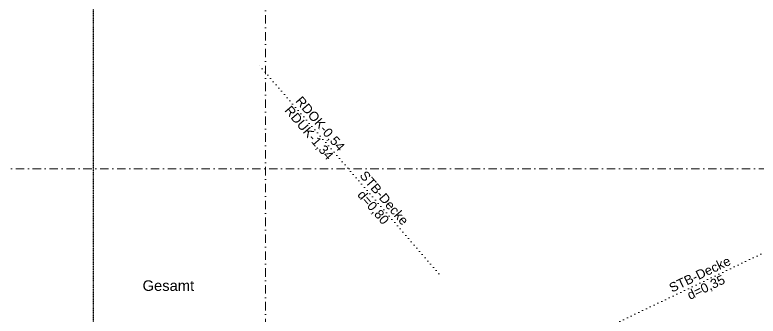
# Model space of a CAD drawing. Header units: millimetres. Extents: x 32522367 to 32638135, y 41424826 to 41540167.
# Drawn here: x 32606847 to 32615654, y 41470627 to 41474200 of the extents above; entities that cross this region are included whole.
import ezdxf
from ezdxf.enums import TextEntityAlignment as Align

# ---------------------------------------------------------------- set-up
doc = ezdxf.new("R2010")
doc.units = ezdxf.units.MM
for name, pattern in [('Punktlinie weit', [0.05, 0, -0.05]), ('Raster', [0.2, 0.1, -0.05, 0, -0.05]), ('Strichlinie weit', [0.2, 0.15, -0.05])]:
    doc.linetypes.add(name, pattern=pattern)
doc.layers.add('000 Achsraster Haupt', color=251, linetype='Continuous')
doc.layers.add('955 Polierplan Beschriftung', color=251, linetype='Continuous')
for name, color, linetype, lineweight in [('000 Achsraster Haupt_Stift_Nr__1', 251, 'Continuous', 13), ('681 Fluchtlinien_Stift_Nr__10', 251, 'Continuous', 25), ('940 Einreichplan Bemassung_Stift_Nr__1', 251, 'Continuous', 13), ('955 Polierplan Beschriftung_Stift_Nr__1', 251, 'Continuous', 13)]:
    doc.layers.add(name, color=color, linetype=linetype, lineweight=lineweight)
doc.styles.add('ERSTELLTER_STIL_1', font='arial.ttf')

# ---------------------------------------------------------------- blocks, each defined once
blk = doc.blocks.new('Etikett_355', base_point=(68.8137, 7.7309))
at = {"layer": '955 Polierplan Beschriftung_Stift_Nr__1', "color": 7, "linetype": 'Punktlinie weit', "lineweight": 13}
blk.add_line((68.8137, 7.7309), (88.2968, 10.8702), dxfattribs=at)
at = {"layer": '955 Polierplan Beschriftung_Stift_Nr__1', "color": 7, "lineweight": 13, "insert": (74.611, 8.6606), "char_height": 0.11, "attachment_point": 5, "rotation": 9.15335, "line_spacing_factor": 0.929581, "style": 'ERSTELLTER_STIL_1'}
blk.add_mtext('\\A1;{\\pqc;\\fArial|b0|i0|c0|p0;\\W1.000000;\\fArial|b0|i0|c0|p0;\\W1.000000;\\fArial|b0|i0|c0|p0;\\W1.000000;STB-Decke\\fArial|b0|i0|c0|p0;\\W1.000000;\\A1{\\H.66x;\\S^  ;}\\fArial|b0|i0|c0|p0;\\W1.000000;\\fArial|b0|i0|c0|p0;\\W1.000000;\\P\\pqc;\\fArial|b0|i0|c0|p0;\\W1.000000;d=\\fArial|b0|i0|c0|p0;\\W1.000000;\\fArial|b0|i0|c0|p0;\\W1.000000;0,35\\fArial|b0|i0|c0|p0;\\W1.000000;\\A1{\\H.66x;\\S^  ;}\\fArial|b0|i0|c0|p0;\\W1.000000;\\fArial|b0|i0|c0|p0;\\W1.000000;}', dxfattribs=at)
blk = doc.blocks.new('Etikett_360', base_point=(71.6157, 9.6344))
at = {"layer": '955 Polierplan Beschriftung_Stift_Nr__1', "color": 7, "linetype": 'Punktlinie weit', "lineweight": 13}
blk.add_line((71.6157, 9.6344), (70.2546, 12.6394), dxfattribs=at)
at = {"layer": '955 Polierplan Beschriftung_Stift_Nr__1', "color": 7, "lineweight": 13, "char_height": 0.11, "rotation": 294.36711, "line_spacing_factor": 0.929581, "style": 'ERSTELLTER_STIL_1'}
for s, insert, attachment_point in [('\\A1;{\\pql;\\fArial|b0|i0|c0|p0;\\W1.000000;RDOK\\fArial|b0|i0|c0|p0;\\W1.000000;\\fArial|b0|i0|c0|p0;\\W1.000000;-0,54\\fArial|b0|i0|c0|p0;\\W1.000000;\\A1{\\H.66x;\\S^  ;}\\fArial|b0|i0|c0|p0;\\W1.000000;\\fArial|b0|i0|c0|p0;\\W1.000000;\\P\\pql;\\fArial|b0|i0|c0|p0;\\W1.000000;RDUK\\fArial|b0|i0|c0|p0;\\W1.000000;\\fArial|b0|i0|c0|p0;\\W1.000000;-1,34\\fArial|b0|i0|c0|p0;\\W1.000000;\\A1{\\H.66x;\\S^  ;}\\fArial|b0|i0|c0|p0;\\W1.000000;\\fArial|b0|i0|c0|p0;\\W1.000000;}', (70.513, 12.0584), 4), ('\\A1;{\\pqc;\\fArial|b0|i0|c0|p0;\\W1.000000;\\fArial|b0|i0|c0|p0;\\W1.000000;\\fArial|b0|i0|c0|p0;\\W1.000000;STB-Decke\\fArial|b0|i0|c0|p0;\\W1.000000;\\A1{\\H.66x;\\S^  ;}\\fArial|b0|i0|c0|p0;\\W1.000000;\\fArial|b0|i0|c0|p0;\\W1.000000;\\P\\pqc;\\fArial|b0|i0|c0|p0;\\W1.000000;d=\\fArial|b0|i0|c0|p0;\\W1.000000;\\fArial|b0|i0|c0|p0;\\W1.000000;0,80\\fArial|b0|i0|c0|p0;\\W1.000000;\\A1{\\H.66x;\\S^  ;}\\fArial|b0|i0|c0|p0;\\W1.000000;\\fArial|b0|i0|c0|p0;\\W1.000000;}', (71.1618, 10.6259), 5)]:
    blk.add_mtext(s, dxfattribs=dict(at, insert=insert, attachment_point=attachment_point))
blk = doc.blocks.new('Standard-Rastermarker_18')
at = {"layer": '000 Achsraster Haupt_Stift_Nr__1', "color": 7, "linetype": 'Raster', "lineweight": 13}
blk.add_line((1, 0), (50.0835, 0), dxfattribs=at)
at = {"layer": '000 Achsraster Haupt_Stift_Nr__1', "color": 7, "lineweight": 13, "style": 'ERSTELLTER_STIL_1'}
for tag, p in [('AC_MarkerText_1_0', (-0.3593, -0.0343)), ('AC_MarkerText_1_1', (51.2242, -0.0343))]:
    blk.add_attdef(tag, text='', height=0.15, rotation=90.00001, dxfattribs=at).set_placement(p, align=Align.TOP_CENTER)
blk = doc.blocks.new('Standard-Rastermarker_21')
at = {"layer": '000 Achsraster Haupt_Stift_Nr__1', "color": 7, "linetype": 'Raster', "lineweight": 13}
blk.add_line((1, 0), (27.7, 0), dxfattribs=at)
at = {"layer": '000 Achsraster Haupt_Stift_Nr__1', "color": 7, "lineweight": 13, "style": 'ERSTELLTER_STIL_1'}
for tag, p in [('AC_MarkerText_1_0', (-0.25, 0.075)), ('AC_MarkerText_1_1', (28.95, 0.075))]:
    blk.add_attdef(tag, text='', height=0.15, dxfattribs=at).set_placement(p, align=Align.TOP_CENTER)

msp = doc.modelspace()

# ---------------------------------------------------------------- linework, layer by layer
at = {"layer": '681 Fluchtlinien_Stift_Nr__10', "color": 1, "linetype": 'Strichlinie weit', "lineweight": 25}
msp.add_lwpolyline([(32545868.865, 41441712.417), (32545868.431, 41527613.435), (32593380.819, 41527613.674), (32593380.92, 41507613.674), (32565868.532, 41507613.536), (32565868.764, 41461712.518), (32607781.152, 41461712.73), (32607781.069, 41478013.747), (32627781.069, 41478013.848), (32627781.253, 41441712.831)], close=True, dxfattribs=at)
msp.add_lwpolyline([(32587378.762, 41461712.627), (32607781.152, 41461712.73), (32607781.069, 41478013.747), (32627781.069, 41478013.848), (32627781.253, 41441712.831), (32587378.862, 41441712.627)], dxfattribs=at)

# ---------------------------------------------------------------- block references
at = {"layer": '000 Achsraster Haupt', "color": 7, "linetype": 'Continuous', "lineweight": 18, "xscale": 999.9999999999995, "yscale": 999.9999999999995, "zscale": 999.9999999999995}
for name, p, rotation in [('Standard-Rastermarker_18', (32609818.662, 41481599.873), 270.0002901272617), ('Standard-Rastermarker_21', (32603656.018, 41472372.709), 0.0002901272618044)]:
    msp.add_blockref(name, p, dxfattribs=dict(at, rotation=rotation))
at = {"layer": '955 Polierplan Beschriftung', "color": 7, "linetype": 'Continuous', "lineweight": 13, "xscale": 1000, "yscale": 1000, "zscale": 1000, "rotation": 16.36019999999994}
for name, p in [('Etikett_355', (32609718.726, 41468513.41)), ('Etikett_360', (32611871.087, 41471129.054))]:
    msp.add_blockref(name, p, dxfattribs=at)

# ---------------------------------------------------------------- texts
at = {"layer": '940 Einreichplan Bemassung_Stift_Nr__1', "color": 7, "linetype": 'Continuous', "lineweight": 13, "insert": (32608360.54, 41470988.326), "char_height": 125, "attachment_point": 4, "rotation": 0.0002901, "style": 'ERSTELLTER_STIL_1'}
msp.add_mtext('\\A1;{\\pql;\\fArial|b0|i0|c0|p0;\\W1.000000;Gesamt}', dxfattribs=at)

doc.saveas('drawing.dxf')
